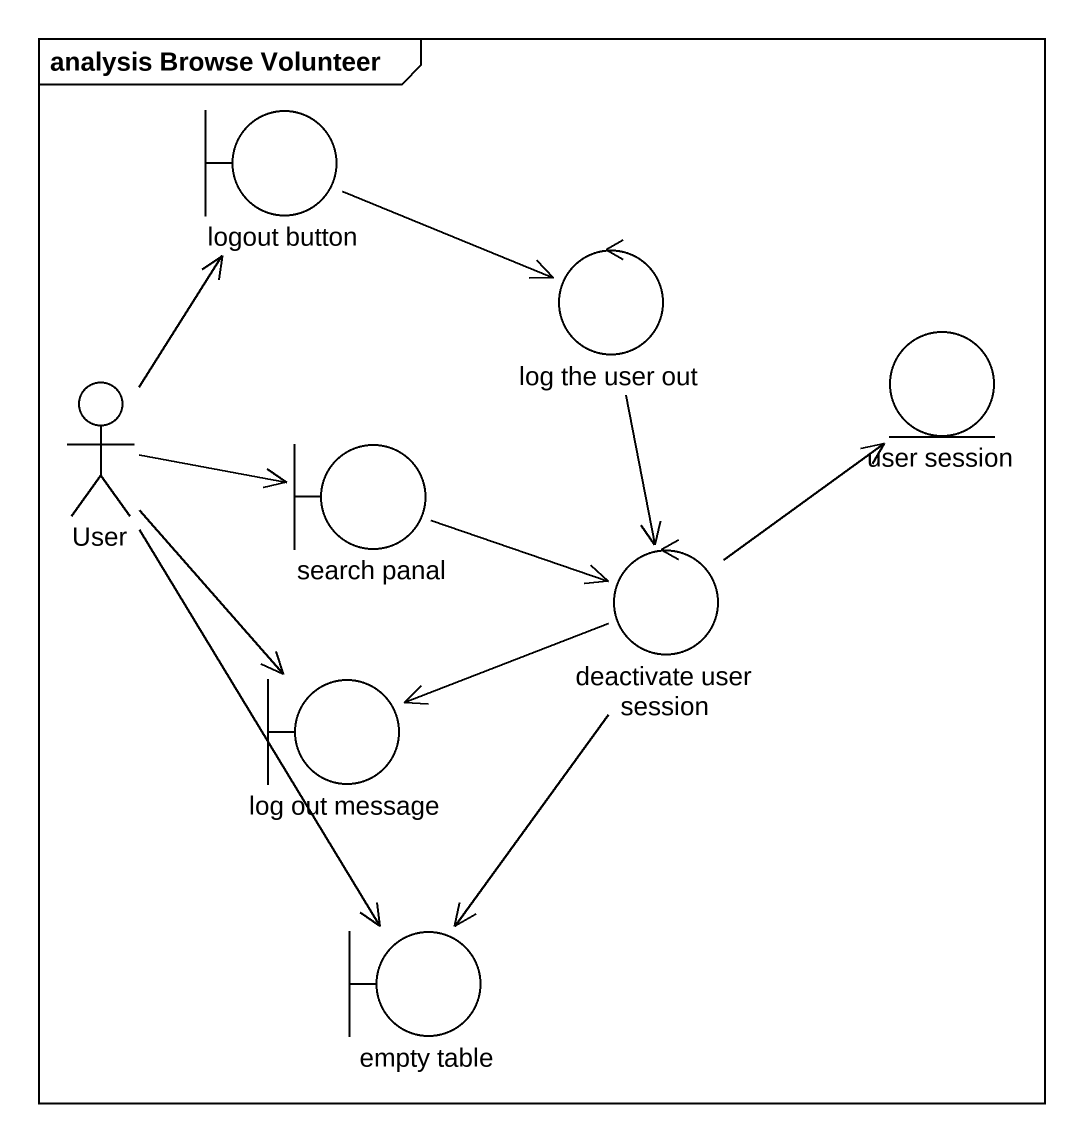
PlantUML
@startuml
mainframe analysis Browse Volunteer
boundary "logout button" as logout_button
control "log the user out" as log_the_user_out
actor User
entity "user session" as user_session
boundary "search panal" as search_panal
control "deactivate user session" as deactivate_user_session
boundary "log out message" as log_out_message
boundary "empty table" as empty_table
logout_button -right-> log_the_user_out
log_the_user_out --> deactivate_user_session
User -up-> logout_button
User -right-> search_panal
User --> log_out_message
User --> empty_table
search_panal -right-> deactivate_user_session
deactivate_user_session -up-> user_session
deactivate_user_session -left-> log_out_message
deactivate_user_session --> empty_table
@enduml
